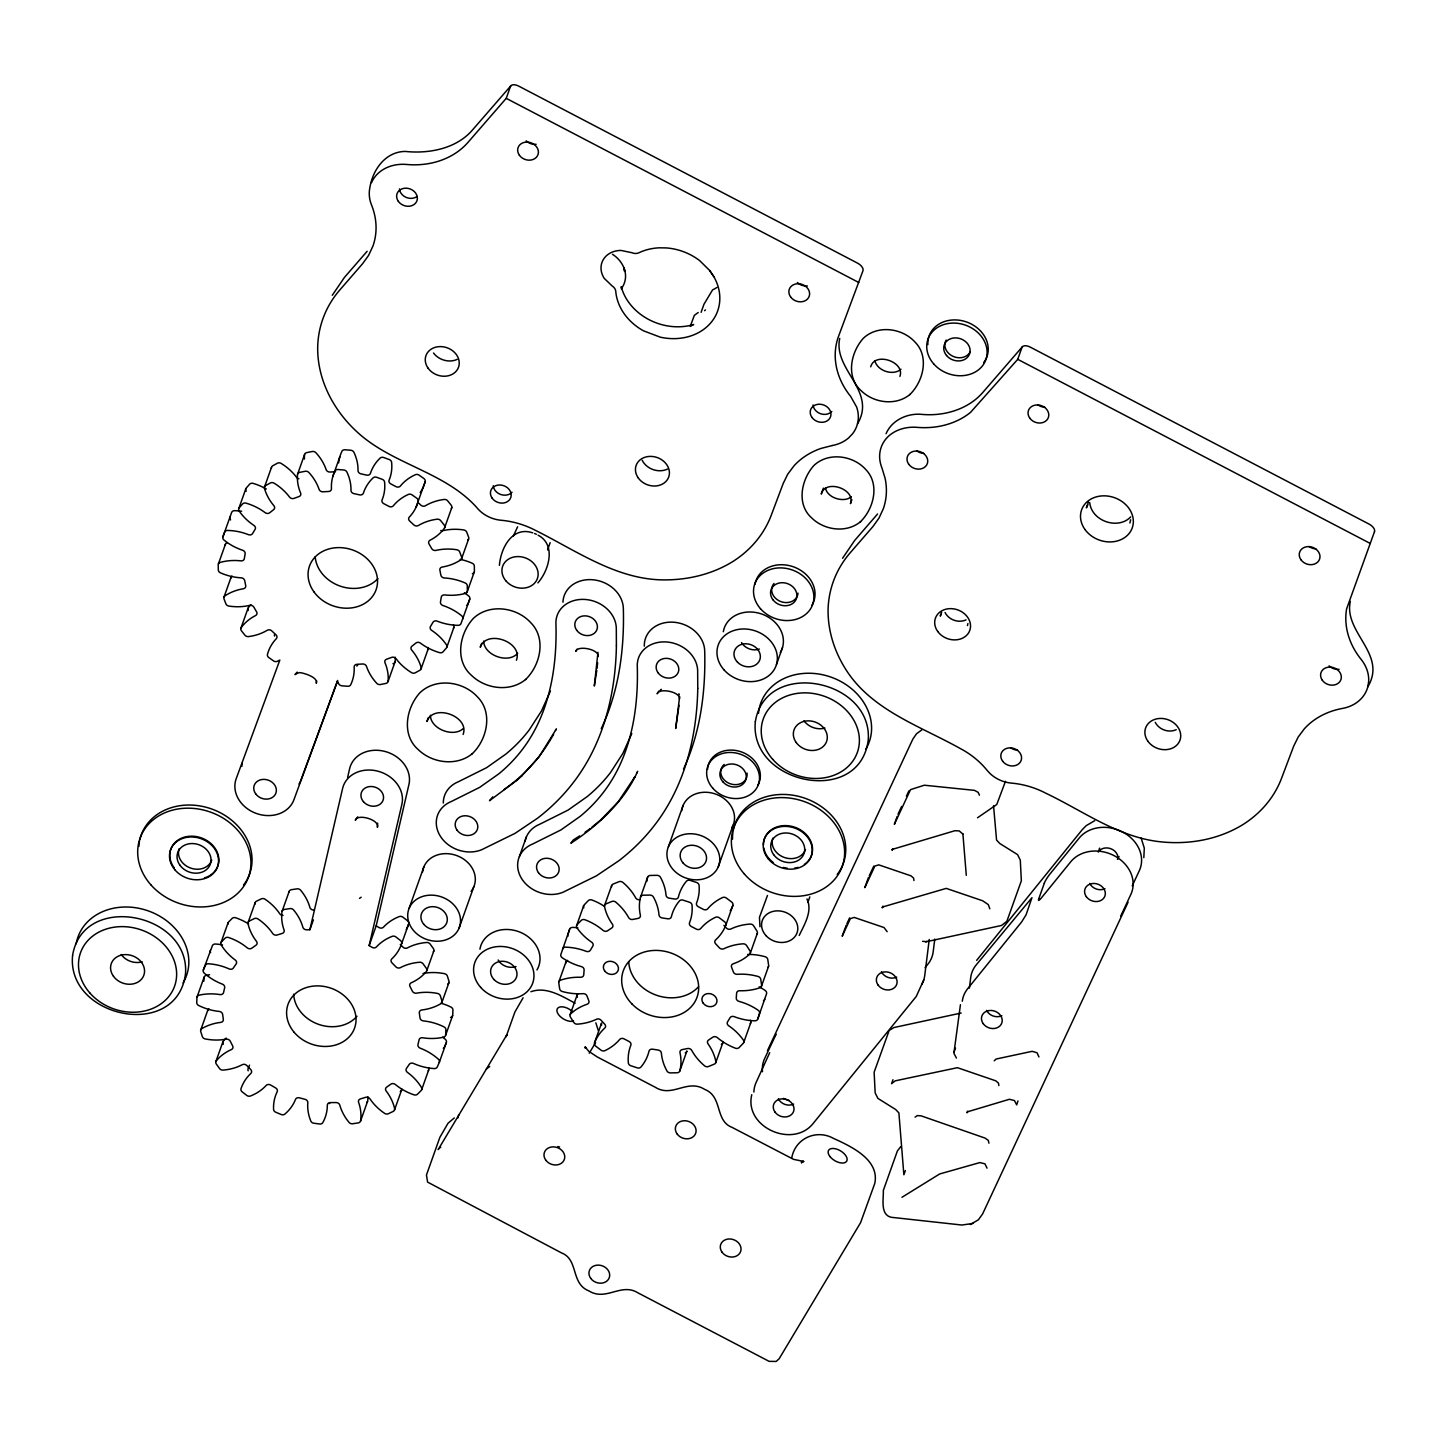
<?xml version="1.0" encoding="UTF-8"?>
<svg xmlns="http://www.w3.org/2000/svg" width="1447" height="1447" viewBox="0 0 1447 1447"><rect width="100%" height="100%" fill="white"/><g stroke="black" fill="none" stroke-linecap="round" stroke-linejoin="round"><path stroke-width="1.5" d="M839.73 338.399C832.839 369.727 877.171 390.979 857.456 423.935M1350.322 601.409C1343.413 632.665 1387.528 653.99 1367.813 686.837A38.4 32.178 19.6 0 1 1342.527 708.415A76.8 64.337 19.6 0 0 1304.38 728.763L1298.176 737.048L1293.672 746.218L1281.59 778.179A126.721 106.156 19.6 0 1 1242.231 825.007C1217.596 839.911 1188.023 844.903 1159.608 841.702C1117.645 836.945 1082.79 810.736 1045.62 793.119A76.8 64.337 19.6 0 0 1011.525 783.116A30.731 25.739 19.6 0 1 990.218 773.711L987.107 770.365A76.8 64.337 19.6 0 0 960.139 748.461C920.129 726.032 871.709 710.332 845.862 669.545C834.34 651.421 827.575 630.259 828.1 608.699A126.739 106.156 19.6 0 1 850.167 552.826L872.993 526.491L878.998 518.08L883.303 508.801A76.8 64.337 19.6 0 0 885.058 478.125L881.892 467.797A38.4 32.178 19.6 0 1 888.313 436.379C895.964 429.325 906.69 426.521 916.928 427.335A76.8 64.337 19.6 0 0 970.521 412.395L1017.729 359.326L1021.944 347.461A7.723 4.16 30.9 0 1 1030.21 347.099L1369.061 524.085A7.723 4.16 30.9 0 1 1374.541 531.628M966.289 875.308L962.888 833.834M203.846 981.156L203.991 977.756A3.455 2.894 19.6 0 1 206.198 975.387A50.518 42.325 19.6 0 1 209.562 974.753M316.64 680.795L316.314 683.237C318.033 677.938 306.981 673.976 301.157 672.801C297.196 671.517 291.932 678.028 297.178 672.095M988.934 1143.184L988.301 1140.381L984.991 1138.066L921.233 1115.89L917.38 1115.565L915.101 1117.138M998.882 1085.557L998.43 1083.098L995.807 1080.837L957.408 1067.687L895.241 1080.837L891.569 1083.694L892.98 1079.715M597.032 668.442L597.665 662.78M679.023 705.286L675.677 728.51L679.656 696.513M929.245 939.465L924.742 975.495A34.565 28.958 19.6 0 1 921.974 984.123M934.78 939.067L933.188 951.782A34.565 28.958 19.6 0 1 927.871 964.227L925.049 967.681M954.025 1052.276L960.446 1004.688M969.4 988.12L970.72 977.521A34.565 28.958 19.6 0 1 976.056 965.095L1031.964 897.665L1026.122 914.703L1021.691 921.884L967.609 988.789A34.565 28.958 19.6 0 0 962.291 1001.234M987.053 1168.163L984.937 1163.822L979.872 1162.574L939.664 1173.969L901.969 1197.284M596.815 670.341L594.319 686.023L597.955 652.308M1143.817 857.601L1144.306 848.141L1141.158 838.12M1367.813 686.837L1368.681 681.32A38.4 32.178 19.6 0 0 1361.084 659.326A76.8 64.337 19.6 0 1 1346.614 608.861L1374.505 531.628M887.156 931.687L884.027 927.545L854.218 917.416L850.348 918.628L842.208 936.263L845.265 927.672M499.414 565.343C500.752 548.178 512.202 525.786 532.731 532.876M979.438 795.217L978.154 792.359L974.536 790.369L924.307 785.215L910.507 789.646L894.355 824.374L897.158 816.47M751.771 1094.692C743.867 1127.177 792.829 1148.972 813.16 1123.451L916.258 996.458L923.765 979.945M989.838 908.825L988.283 904.592L982.622 900.758L946.229 888.386L882.616 906.98M203.34 969.96L205.384 965.348A3.455 2.894 19.6 0 1 208.404 963.774A50.518 42.325 19.6 0 1 229.114 968.911A3.455 2.894 19.6 0 0 233.401 967.953L236.132 963.973A3.455 2.894 19.6 0 0 235.21 959.994A50.518 42.325 19.6 0 1 221.264 945.018A3.455 2.894 19.6 0 1 221.5 941.834L225.135 938.144A3.455 2.894 19.6 0 1 228.68 937.529A50.518 42.325 19.6 0 1 247.274 947.857A3.455 2.894 19.6 0 0 251.85 948.147L255.956 945.235A3.455 2.894 19.6 0 0 256.463 941.346A50.518 42.325 19.6 0 1 248.052 923.819A3.455 2.894 19.6 0 1 249.427 920.979L254.328 918.592A3.455 2.894 19.6 0 1 258.036 918.99A50.518 42.325 19.6 0 1 272.687 933.478A3.455 2.894 19.6 0 0 277.082 934.997L282.165 933.442A3.455 2.894 19.6 0 0 284.064 930.023A50.518 42.325 19.6 0 1 282.002 911.682A3.455 2.894 19.6 0 1 284.372 909.44L290.051 908.589A3.455 2.894 19.6 0 1 293.578 909.946A50.518 42.325 19.6 0 1 302.857 927.22A3.455 2.894 19.6 0 0 306.655 929.788L309.875 929.734L342.613 788.434A30.731 25.739 19.6 0 1 378.065 771.233A30.731 25.739 19.6 0 1 401.886 804.297L369.148 945.596L371.951 947.279A3.455 2.894 19.6 0 0 376.437 946.917A50.518 42.325 19.6 0 1 392.173 936.354A3.455 2.894 19.6 0 1 395.863 936.914L400.512 940.532A3.455 2.894 19.6 0 1 401.633 943.697A50.518 42.325 19.6 0 1 391.811 958.873A3.455 2.894 19.6 0 0 391.992 962.852L395.809 966.777A3.455 2.894 19.6 0 0 400.349 967.663A50.518 42.325 19.6 0 1 419.612 962.255A3.455 2.894 19.6 0 1 423.067 963.774L426.359 968.35A3.455 2.894 19.6 0 1 426.322 971.552A50.518 42.325 19.6 0 1 411.237 982.784A3.455 2.894 19.6 0 0 410.007 986.474L412.359 991.123A3.455 2.894 19.6 0 0 416.519 993.167A50.518 42.325 19.6 0 1 437.446 993.42A3.455 2.894 19.6 0 1 440.304 995.753L441.914 1000.836A3.455 2.894 19.6 0 1 440.738 1003.766A50.518 42.325 19.6 0 1 421.873 1009.97A3.455 2.894 19.6 0 0 419.323 1013.027L420.01 1017.91A3.455 2.894 19.6 0 0 423.374 1020.913A50.518 42.325 19.6 0 1 443.903 1026.827A3.455 2.894 19.6 0 1 445.893 1029.739L445.676 1034.84A3.455 2.894 19.6 0 1 443.469 1037.21A50.518 42.325 19.6 0 1 422.651 1037.77A3.455 2.894 19.6 0 0 419.069 1039.868L417.984 1044.535A3.455 2.894 19.6 0 0 420.245 1048.189A50.518 42.325 19.6 0 1 438.369 1059.186A3.455 2.894 19.6 0 1 439.291 1062.387L437.265 1067A3.455 2.894 19.6 0 1 434.245 1068.573A50.518 42.325 19.6 0 1 413.516 1063.455A3.455 2.894 19.6 0 0 409.23 1064.395L406.498 1068.374A3.455 2.894 19.6 0 0 407.421 1072.354A50.518 42.325 19.6 0 1 421.384 1087.348A3.455 2.894 19.6 0 1 421.149 1090.532L417.496 1094.203A3.455 2.894 19.6 0 1 413.969 1094.818A50.518 42.325 19.6 0 1 395.357 1084.508A3.455 2.894 19.6 0 0 390.799 1084.201L386.693 1087.113A3.455 2.894 19.6 0 0 386.168 1091.002A50.518 42.325 19.6 0 1 394.597 1108.529A3.455 2.894 19.6 0 1 393.222 1111.386L388.321 1113.756A3.455 2.894 19.6 0 1 384.613 1113.358A50.518 42.325 19.6 0 1 369.962 1098.87A3.455 2.894 19.6 0 0 365.548 1097.351L360.466 1098.906A3.455 2.894 19.6 0 0 358.585 1102.325A50.518 42.325 19.6 0 1 360.629 1120.665A3.455 2.894 19.6 0 1 358.259 1122.908L352.58 1123.758A3.455 2.894 19.6 0 1 349.071 1122.402A50.518 42.325 19.6 0 1 339.792 1105.128A3.455 2.894 19.6 0 0 335.993 1102.56L330.422 1102.596A3.455 2.894 19.6 0 0 327.329 1105.219A50.518 42.325 19.6 0 1 322.826 1122.583A3.455 2.894 19.6 0 1 319.678 1123.993L313.782 1123.234A3.455 2.894 19.6 0 1 310.798 1121.027A50.518 42.325 19.6 0 1 307.813 1102.704A3.455 2.894 19.6 0 0 304.973 1099.304L299.475 1097.839A3.455 2.894 19.6 0 0 295.514 1099.394A50.518 42.325 19.6 0 1 284.86 1114.081A3.455 2.894 19.6 0 1 281.279 1114.534L275.726 1112.218A3.455 2.894 19.6 0 1 273.573 1109.397A50.518 42.325 19.6 0 1 277.155 1091.798A3.455 2.894 19.6 0 0 275.581 1087.909L270.679 1085.069A3.455 2.894 19.6 0 0 266.194 1085.431A50.518 42.325 19.6 0 1 250.476 1095.994A3.455 2.894 19.6 0 1 246.768 1095.433L242.119 1091.816A3.455 2.894 19.6 0 1 241.016 1088.65A50.518 42.325 19.6 0 1 250.819 1073.475A3.455 2.894 19.6 0 0 250.657 1069.496L246.84 1065.571A3.455 2.894 19.6 0 0 242.3 1064.685A50.518 42.325 19.6 0 1 223.019 1070.093A3.455 2.894 19.6 0 1 219.582 1068.573L216.29 1063.997A3.455 2.894 19.6 0 1 216.308 1060.796A50.518 42.325 19.6 0 1 231.393 1049.563A3.455 2.894 19.6 0 0 232.641 1045.874L230.272 1041.243A3.455 2.894 19.6 0 0 226.112 1039.181A50.518 42.325 19.6 0 1 205.185 1038.928A3.455 2.894 19.6 0 1 202.345 1036.595L200.717 1031.512A3.455 2.894 19.6 0 1 201.893 1028.582A50.518 42.325 19.6 0 1 220.776 1022.378A3.455 2.894 19.6 0 0 223.308 1019.321L222.639 1014.437A3.455 2.894 19.6 0 0 219.257 1011.435A50.518 42.325 19.6 0 1 198.727 1005.52A3.455 2.894 19.6 0 1 196.738 1002.608L196.955 997.508A3.455 2.894 19.6 0 1 199.161 995.156A50.518 42.325 19.6 0 1 219.98 994.577A3.455 2.894 19.6 0 0 223.58 992.479L224.647 987.813A3.455 2.894 19.6 0 0 222.404 984.159A50.518 42.325 19.6 0 1 204.262 973.162A3.455 2.894 19.6 0 1 203.34 969.96L212.42 945.596A3.455 2.894 19.6 0 1 215.44 944.023A50.518 42.325 19.6 0 1 222.494 944.891M347.624 777.365L349.631 768.664A30.731 25.739 19.6 0 1 385.101 751.481A30.731 25.739 19.6 0 1 408.922 784.545L376.184 925.845L369.148 945.596M791.708 1158.125C795.054 1138.264 816.524 1128.877 833.508 1138.409C850.782 1146.277 879.921 1159.59 874.748 1183.519L860.567 1222.697L779.155 1358.751L776.189 1361.428L769.135 1361.356L637.801 1292.768C621.089 1282.386 606.004 1301.685 588.839 1290.869C570.516 1283.652 578.836 1259.505 561.472 1252.885L427.589 1182.109L426.467 1174.982L439.87 1137.342L447.991 1123.288L454.286 1117.934M967.446 625.592L967.916 623.53M1129.89 523.018L1130.65 519.744M705.431 309.929L704.617 310.689M899.889 376.401C905.352 361.877 874.802 351.386 870.696 366.833M585.149 1048.116L585.402 1047.14L588.694 1051.264L597.249 1056.943L655.672 1087.475C672.403 1097.839 687.47 1078.54 704.635 1089.356C722.957 1096.573 714.637 1120.72 732.001 1127.34L793.571 1159.354L803.429 1161.362L801.457 1161.832L801.493 1163.026M463.112 734.443C469.931 716.229 433.25 703.115 426.955 721.51L428.366 717.549M516.416 660.23C523.235 642.034 486.554 628.92 480.259 647.297L481.67 643.354M913.961 880.554L913.618 878.112L910.995 875.851L878.727 864.854L874.856 866.084L864.818 887.644L868.453 877.497M510.755 85.916L472.59 129.85C457.107 148.028 430.428 154.051 405.25 151.429C385.372 151.646 372.603 169.878 369.817 187.983A38.4 32.178 19.6 0 0 371.517 204.949A76.8 64.337 19.6 0 1 372.946 246.044L368.623 255.341L362.582 263.734L339.9 289.87A126.721 106.156 19.6 0 0 317.725 345.743C316.712 379.114 333.552 410.821 357.988 432.762C393.023 464.577 444.934 471.921 476.732 507.499A30.731 25.739 19.6 0 0 501.168 520.269A76.8 64.337 19.6 0 1 535.245 530.271C577.027 550.963 618.285 581.043 667.121 579.867C689.803 579.524 712.449 573.862 731.947 562.087A126.721 106.156 19.6 0 0 771.269 515.186L783.207 483.461L787.711 474.236L793.915 465.934A76.8 64.337 19.6 0 1 821.028 448.425L832.134 445.549M577.841 927.78A53.467 44.803 19.6 0 0 572.614 927.4A3.455 2.894 19.6 0 0 569.63 929.191L560.839 954.532A3.455 2.894 19.6 0 0 562.232 957.751A53.467 44.803 19.6 0 0 581.405 966.614A3.455 2.894 19.6 0 1 584.1 970.051L583.756 974.717A3.455 2.894 19.6 0 1 580.609 977.268A53.467 44.803 19.6 0 0 560.604 980.162A3.455 2.894 19.6 0 0 558.759 982.893L559.663 988.88A3.455 2.894 19.6 0 0 562.322 991.521A53.467 44.803 19.6 0 0 583.123 993.655A3.455 2.894 19.6 0 1 587.012 996.079L588.784 1000.691A3.455 2.894 19.6 0 1 587.138 1004.218A53.467 44.803 19.6 0 0 570.769 1013.732A3.455 2.894 19.6 0 0 570.371 1017.006L573.808 1022.468A3.455 2.894 19.6 0 0 577.317 1024.15A53.467 44.803 19.6 0 0 596.562 1019.231A3.455 2.894 19.6 0 1 601.066 1020.244L604.665 1024.132A3.455 2.894 19.6 0 1 604.756 1028.075A53.467 44.803 19.6 0 0 594.554 1042.781A3.455 2.894 19.6 0 0 595.639 1046.091L601.084 1050.215A3.455 2.894 19.6 0 0 604.918 1050.649A53.467 44.803 19.6 0 0 619.696 1039.434A3.455 2.894 19.6 0 1 624.127 1038.91L628.993 1041.442A3.455 2.894 19.6 0 1 630.838 1045.24A53.467 44.803 19.6 0 0 628.342 1062.894A3.455 2.894 19.6 0 0 630.747 1065.716L637.367 1067.886A3.455 2.894 19.6 0 0 640.949 1067.018A53.467 44.803 19.6 0 0 648.998 1051.191A3.455 2.894 19.6 0 1 652.669 1049.202L658.078 1050.034A3.455 2.894 19.6 0 1 661.369 1053.072A53.467 44.803 19.6 0 0 666.958 1070.979A3.455 2.894 19.6 0 0 670.341 1072.896L677.124 1072.77A3.455 2.894 19.6 0 0 679.891 1070.726A53.467 44.803 19.6 0 0 680 1052.729A3.455 2.894 19.6 0 1 682.351 1049.563L687.488 1048.55A3.455 2.894 19.6 0 1 691.738 1050.395A53.467 44.803 19.6 0 0 704.562 1065.824A3.455 2.894 19.6 0 0 708.379 1066.548L714.293 1064.142A3.455 2.894 19.6 0 0 715.831 1061.248A53.467 44.803 19.6 0 0 707.999 1043.793A3.455 2.894 19.6 0 1 708.668 1039.959L712.738 1037.246A3.455 2.894 19.6 0 1 717.296 1037.589A53.467 44.803 19.6 0 0 735.402 1048.207A3.455 2.894 19.6 0 0 739.073 1047.628L743.233 1043.305A3.455 2.894 19.6 0 0 743.306 1039.995A53.467 44.803 19.6 0 0 728.691 1025.76A3.455 2.894 19.6 0 1 727.588 1021.817L729.975 1017.838A3.455 2.894 19.6 0 1 734.154 1016.644A53.467 44.803 19.6 0 0 754.791 1020.822A3.455 2.894 19.6 0 0 757.776 1019.032L766.566 993.691A3.455 2.894 19.6 0 0 765.174 990.472A53.467 44.803 19.6 0 0 759.15 986.818M569.63 929.191L567.875 934.762A3.455 2.894 19.6 0 0 567.929 936.263M757.776 1019.032L759.53 1013.461A3.455 2.894 19.6 0 0 758.138 1010.223A53.467 44.803 19.6 0 0 738.965 1001.36A3.455 2.894 19.6 0 1 736.27 997.924L736.613 993.257A3.455 2.894 19.6 0 1 739.761 990.725A53.467 44.803 19.6 0 0 759.765 987.813A3.455 2.894 19.6 0 0 761.61 985.081L760.706 979.113A3.455 2.894 19.6 0 0 758.047 976.454A53.467 44.803 19.6 0 0 737.247 974.319A3.455 2.894 19.6 0 1 733.358 971.914L731.585 967.283A3.455 2.894 19.6 0 1 733.249 963.774A53.467 44.803 19.6 0 0 749.6 954.242A3.455 2.894 19.6 0 0 750.016 950.968L746.562 945.506A3.455 2.894 19.6 0 0 743.053 943.824A53.467 44.803 19.6 0 0 723.807 948.762A3.455 2.894 19.6 0 1 719.304 947.731L715.704 943.86A3.455 2.894 19.6 0 1 715.614 939.899A53.467 44.803 19.6 0 0 725.815 925.194L732.851 905.442A3.455 2.894 19.6 0 0 731.766 902.132L726.322 898.008A3.455 2.894 19.6 0 0 722.487 897.574A53.467 44.803 19.6 0 0 707.71 908.788A3.455 2.894 19.6 0 1 703.278 909.313L698.413 906.781A3.455 2.894 19.6 0 1 696.568 902.982A53.467 44.803 19.6 0 0 699.064 885.329A3.455 2.894 19.6 0 0 696.658 882.507L690.038 880.337A3.455 2.894 19.6 0 0 686.457 881.205A53.467 44.803 19.6 0 0 678.408 897.031A3.455 2.894 19.6 0 1 674.736 899.021L669.328 898.189A3.455 2.894 19.6 0 1 666.036 895.15A53.467 44.803 19.6 0 0 660.429 877.244A3.455 2.894 19.6 0 0 657.065 875.326L650.282 875.453A3.455 2.894 19.6 0 0 647.514 877.497A53.467 44.803 19.6 0 0 646.773 881.404M845.735 926.387L846.097 925.411M1038.946 1056.961L1037.029 1052.765L1032.163 1051.318L996.097 1059.041L994.234 1060.814M547.563 549.95L550.167 542.625M807.878 902.403L809.814 896.905M464.378 592.818A50.518 42.325 19.6 0 1 468.647 595.965A3.455 2.894 19.6 0 1 469.75 599.148L460.978 623.621A3.455 2.894 19.6 0 1 458.066 625.339A50.518 42.325 19.6 0 1 437.193 621.143A3.455 2.894 19.6 0 0 432.979 622.3L430.519 626.424A3.455 2.894 19.6 0 0 431.676 630.367A50.518 42.325 19.6 0 1 446.436 644.783A3.455 2.894 19.6 0 1 446.381 648.003L442.999 651.855A3.455 2.894 19.6 0 1 439.526 652.633A50.518 42.325 19.6 0 1 420.426 643.119A3.455 2.894 19.6 0 0 415.886 643.047L411.979 646.158A3.455 2.894 19.6 0 0 411.708 650.083A50.518 42.325 19.6 0 1 421.113 667.302A3.455 2.894 19.6 0 1 419.937 670.232L415.199 672.837A3.455 2.894 19.6 0 1 411.509 672.62A50.518 42.325 19.6 0 1 396.08 658.729A3.455 2.894 19.6 0 0 391.612 657.408L386.656 659.199A3.455 2.894 19.6 0 0 384.992 662.726A50.518 42.325 19.6 0 1 388.14 681.049A3.455 2.894 19.6 0 1 385.915 683.418L380.326 684.54A3.455 2.894 19.6 0 1 376.763 683.328A50.518 42.325 19.6 0 1 366.507 666.416A3.455 2.894 19.6 0 0 362.582 663.992L357.065 664.3A3.455 2.894 19.6 0 0 354.153 667.067A50.518 42.325 19.6 0 1 350.717 684.72A3.455 2.894 19.6 0 1 347.696 686.276L341.781 685.788A3.455 2.894 19.6 0 1 338.688 683.707L337.567 681.121L293.922 799.757A30.731 25.739 19.6 0 1 256.173 813.395A30.731 25.739 19.6 0 1 236.187 778.739L279.832 660.085L277.299 661.333A3.455 2.894 19.6 0 1 273.592 660.935L268.744 657.517A3.455 2.894 19.6 0 1 267.46 654.388A50.518 42.325 19.6 0 1 276.287 638.706A3.455 2.894 19.6 0 0 275.871 634.708L271.837 630.946A3.455 2.894 19.6 0 0 267.279 630.259A50.518 42.325 19.6 0 1 248.468 636.59A3.455 2.894 19.6 0 1 244.959 635.215L241.414 630.765A3.455 2.894 19.6 0 1 241.251 627.546A50.518 42.325 19.6 0 1 255.54 615.572A3.455 2.894 19.6 0 0 256.553 611.792L253.93 607.252A3.455 2.894 19.6 0 0 249.68 605.389A50.518 42.325 19.6 0 1 228.897 606.076A3.455 2.894 19.6 0 1 225.913 603.869L223.996 598.841A3.455 2.894 19.6 0 1 224.99 595.838A50.518 42.325 19.6 0 1 243.349 588.748A3.455 2.894 19.6 0 0 245.701 585.565L244.724 580.681A3.455 2.894 19.6 0 0 241.197 577.823A50.518 42.325 19.6 0 1 220.45 572.831A3.455 2.894 19.6 0 1 218.316 569.991L218.226 564.873A3.455 2.894 19.6 0 1 220.27 562.395A50.518 42.325 19.6 0 1 240.889 560.857A3.455 2.894 19.6 0 0 244.344 558.578L245.122 553.857A3.455 2.894 19.6 0 0 242.662 550.276A50.518 42.325 19.6 0 1 223.996 540.057A3.455 2.894 19.6 0 1 222.892 536.891L231.665 512.401A3.455 2.894 19.6 0 1 234.577 510.682A50.518 42.325 19.6 0 1 241.631 511.243M218.407 563.932L225.443 544.181M238.755 508.639L245.791 488.869M224.05 596.942L231.086 577.19M264.475 487.06L271.511 467.291M240.853 628.414L248.052 608.192M297.557 474.272L304.575 454.503M332.756 476.696L339.792 456.945M371.499 182.666A38.4 32.178 19.6 0 1 406.661 164.47A76.8 64.337 19.6 0 0 468.032 142.331L506.233 98.342L510.447 86.494M197.045 997.037L204.081 977.286M220.993 942.63L228.029 922.879M200.717 1030.065L207.753 1010.313M248.124 922.39L255.16 902.639M215.856 1061.628L222.892 1041.876M416.121 507.065L425.183 481.652A3.455 2.894 19.6 0 0 423.881 478.523L419.051 475.104A3.455 2.894 19.6 0 0 415.343 474.706A50.518 42.325 19.6 0 0 400.367 486.029A3.455 2.894 19.6 0 1 395.953 486.608L390.925 483.967A3.455 2.894 19.6 0 1 389.116 480.151A50.518 42.325 19.6 0 0 391.612 462.298A3.455 2.894 19.6 0 0 389.297 459.567L383.654 457.505A3.455 2.894 19.6 0 0 380.109 458.12A50.518 42.325 19.6 0 0 370.432 473.35A3.455 2.894 19.6 0 1 366.579 475.104L361.045 473.874A3.455 2.894 19.6 0 1 358.024 470.601A50.518 42.325 19.6 0 0 353.936 452.332A3.455 2.894 19.6 0 0 350.861 450.252L344.947 449.764A3.455 2.894 19.6 0 0 341.926 451.319A50.518 42.325 19.6 0 0 338.634 462.859M282.129 911.212L289.147 891.461M388.049 681.537L395.085 661.767M444.591 527.829L451.79 507.626M309.875 929.734L313.384 919.858M421.131 668.749L428.149 648.98M461.539 558.849L468.575 539.098M446.852 647.153L453.888 627.401M467.182 591.859L474.218 572.108M513.378 536.077L517.592 526.798M621.776 288.116C630.205 275.726 623.422 261.184 612.479 254.292M409.157 908.228L423.935 866.735M401.633 943.697L408.669 923.946A3.455 2.894 19.6 0 0 407.548 920.78L402.899 917.163A3.455 2.894 19.6 0 0 399.191 916.602A50.518 42.325 19.6 0 0 383.473 927.165A3.455 2.894 19.6 0 1 378.987 927.509L376.184 925.845M360.52 1121.136L367.556 1101.384M426.775 970.72L433.811 950.968M394.506 1109.958L401.543 1090.206M459.079 928.142A26.878 22.519 19.6 0 0 429.162 895.205A26.878 22.519 19.6 0 0 414.113 931.199A26.878 22.519 19.6 0 0 459.079 928.142L473.856 886.649M441.932 1002.283L448.968 982.531M690.219 326.353L694.361 315.337L698.232 312.516M421.656 1089.718L428.692 1069.966M701.108 312.317L703.966 304.268L712.557 289.906A52.996 44.387 19.6 0 0 716.88 287.483M445.604 1035.31L452.64 1015.559M439.291 1062.387L446.327 1042.636A3.455 2.894 19.6 0 0 445.405 1039.434A50.518 42.325 19.6 0 0 442.728 1037.173M519.419 856.497L526.455 836.746M506.486 1035.654L514.933 1011.941L523.091 997.797M576.63 925.519L583.666 905.768M558.849 981.898L565.867 962.146M604.647 905.243L611.683 885.492M570.19 1014.546L577.208 994.794M832.134 445.549A38.4 32.178 19.6 0 0 848.503 438.025L852.464 433.901A38.4 32.178 19.6 0 0 856.624 407.005L850.637 396.388A76.8 64.337 19.6 0 1 838.681 335.939L863.009 270.643A7.723 4.16 30.9 0 0 857.546 263.137L518.713 86.115A7.723 4.16 30.9 0 0 510.429 86.476M562.594 948.961A3.455 2.894 19.6 0 1 565.578 947.152A53.467 44.803 19.6 0 1 586.216 951.33A3.455 2.894 19.6 0 0 590.394 950.154L592.782 946.157A3.455 2.894 19.6 0 0 591.678 942.214A53.467 44.803 19.6 0 1 577.064 927.979A3.455 2.894 19.6 0 1 577.136 924.669L581.296 920.346A3.455 2.894 19.6 0 1 584.968 919.767A53.467 44.803 19.6 0 1 603.073 930.385A3.455 2.894 19.6 0 0 607.631 930.728L611.701 928.015A3.455 2.894 19.6 0 0 612.388 924.181A53.467 44.803 19.6 0 1 604.539 906.726A3.455 2.894 19.6 0 1 606.076 903.832L611.991 901.427A3.455 2.894 19.6 0 1 615.807 902.15A53.467 44.803 19.6 0 1 628.631 917.579A3.455 2.894 19.6 0 0 632.882 919.424L638.018 918.411A3.455 2.894 19.6 0 0 640.37 915.246A53.467 44.803 19.6 0 1 640.478 897.249L647.677 877.027M594.554 1042.781L601.59 1023.029A3.455 2.894 19.6 0 0 601.663 1025.019M668.387 846.821L683.147 805.346M823.379 488.145L821.263 494.078C825.351 478.613 855.9 489.122 850.456 503.628L851.867 499.685M776.46 664.553L782.501 647.551M718.291 866.753A26.878 22.519 19.6 0 0 688.374 833.798A26.878 22.519 19.6 0 0 673.343 869.81A26.878 22.519 19.6 0 0 718.291 866.753L733.068 825.26M679.728 1071.196L686.927 1050.974A3.455 2.894 19.6 0 1 685.263 1052.783M750.197 953.428L757.215 933.677M715.722 1062.731L722.758 1042.961M761.52 986.076L768.556 966.325M743.74 1042.455L750.776 1022.703M941.635 612.19L940.243 616.133L941.129 614.215M1088.47 501.982L1086.371 507.879L1087.782 504.822M1005.484 781.29L996.766 804.514L977.521 817.772M905.352 1170.605L903.869 1174.765L898.894 1112.924L895.693 1109.523L877.895 1098.4L875.164 1092.901L874.133 1072.209L888.946 1031.096M955.472 1048.116L954.116 1051.897A6.656 3.382 44.8 0 0 954.061 1053.579L956.413 1058.046M1038.675 899.039L1044.318 883.231M1017.983 1100.932L1016.698 1104.893L1014.456 1100.552L1009.391 1099.286L967.41 1111.839M222.892 536.891L224.629 532.17A3.455 2.894 19.6 0 1 227.541 530.452A50.518 42.325 19.6 0 1 248.414 534.648A3.455 2.894 19.6 0 0 252.61 533.491L255.088 529.367A3.455 2.894 19.6 0 0 253.93 525.424A50.518 42.325 19.6 0 1 239.171 511.008A3.455 2.894 19.6 0 1 239.207 507.788L242.608 503.936A3.455 2.894 19.6 0 1 246.08 503.158A50.518 42.325 19.6 0 1 265.181 512.672A3.455 2.894 19.6 0 0 269.721 512.744L273.628 509.633A3.455 2.894 19.6 0 0 273.899 505.708A50.518 42.325 19.6 0 1 264.494 488.489A3.455 2.894 19.6 0 1 265.669 485.559L270.39 482.954A3.455 2.894 19.6 0 1 274.098 483.171A50.518 42.325 19.6 0 1 289.527 497.063A3.455 2.894 19.6 0 0 293.994 498.383L298.932 496.592A3.455 2.894 19.6 0 0 300.614 493.065A50.518 42.325 19.6 0 1 297.467 474.743A3.455 2.894 19.6 0 1 299.692 472.373L305.281 471.27A3.455 2.894 19.6 0 1 308.844 472.464A50.518 42.325 19.6 0 1 319.1 489.375A3.455 2.894 19.6 0 0 323.025 491.799L328.541 491.492A3.455 2.894 19.6 0 0 331.453 488.724A50.518 42.325 19.6 0 1 334.89 471.071A3.455 2.894 19.6 0 1 337.911 469.515L343.825 470.004A3.455 2.894 19.6 0 1 346.918 472.084A50.518 42.325 19.6 0 1 350.988 490.37A3.455 2.894 19.6 0 0 354.009 493.644L359.543 494.856A3.455 2.894 19.6 0 0 363.396 493.101A50.518 42.325 19.6 0 1 373.091 477.872A3.455 2.894 19.6 0 1 376.618 477.257L382.261 479.319A3.455 2.894 19.6 0 1 384.576 482.05A50.518 42.325 19.6 0 1 382.08 499.92A3.455 2.894 19.6 0 0 383.889 503.737L388.917 506.36A3.455 2.894 19.6 0 0 393.331 505.799A50.518 42.325 19.6 0 1 408.307 494.458A3.455 2.894 19.6 0 1 412.015 494.856L416.845 498.274A3.455 2.894 19.6 0 1 418.147 501.404A50.518 42.325 19.6 0 1 409.32 517.085A3.455 2.894 19.6 0 0 409.736 521.083L413.77 524.845A3.455 2.894 19.6 0 0 418.328 525.532A50.518 42.325 19.6 0 1 437.139 519.202A3.455 2.894 19.6 0 1 440.648 520.576L444.193 525.026A3.455 2.894 19.6 0 1 444.356 528.245A50.518 42.325 19.6 0 1 430.048 540.219A3.455 2.894 19.6 0 0 429.054 544L431.658 548.54A3.455 2.894 19.6 0 0 435.927 550.403A50.518 42.325 19.6 0 1 456.709 549.715A3.455 2.894 19.6 0 1 459.694 551.922L461.593 556.95A3.455 2.894 19.6 0 1 460.598 559.953A50.518 42.325 19.6 0 1 442.239 567.043A3.455 2.894 19.6 0 0 439.906 570.227L440.865 575.11A3.455 2.894 19.6 0 0 444.41 577.968A50.518 42.325 19.6 0 1 465.156 582.96A3.455 2.894 19.6 0 1 467.291 585.8L467.381 590.919A3.455 2.894 19.6 0 1 465.337 593.415A50.518 42.325 19.6 0 1 444.699 594.934A3.455 2.894 19.6 0 0 441.263 597.213L440.485 601.934A3.455 2.894 19.6 0 0 442.945 605.515A50.518 42.325 19.6 0 1 461.611 615.735A3.455 2.894 19.6 0 1 462.714 618.9M337.585 680.434L300.958 780.005A30.731 25.739 19.6 0 1 298.968 784.039M469.75 599.148L467.996 603.869A3.455 2.894 19.6 0 1 466.676 605.262M550.421 691.105L541.485 710.965L529.222 729.939A191.456 160.382 19.6 0 1 505.835 754.104L486.68 767.634L458.319 781.778A30.731 25.739 19.6 0 0 443.307 803.031M631.796 733.593L622.843 753.453L610.58 772.445A191.456 160.382 19.6 0 1 587.193 796.61L568.038 810.121L539.677 824.265A30.731 25.739 19.6 0 0 525.116 841.014M769.695 1052.711L756.166 1082.356A34.565 28.958 19.6 0 0 753.887 1092.051M897.99 814.227L901.626 806.449M601.247 728.655C618.972 691.268 624.507 649.269 623.331 608.228A30.731 25.739 19.6 0 0 593.234 579.795A30.731 25.739 19.6 0 0 562.955 602.187M683.509 769.081C700.619 732.254 705.792 691.015 704.689 650.734A30.731 25.739 19.6 0 0 673.723 622.228A30.731 25.739 19.6 0 0 644.313 646.194M446.327 1042.636L444.301 1047.248A3.455 2.894 19.6 0 1 443.325 1048.333M767.416 1050.739L912.84 739.11L916.548 733.738L921.92 729.813M846.839 923.837L849.624 917.868M869.249 875.815L873.789 866.084M906.419 796.157L908.879 790.93M1132.223 885.871L1139.314 870.678A34.565 28.958 19.6 0 0 1123.107 832.26A34.565 28.958 19.6 0 0 1079.155 838.084L1049.925 874.078A7.959 1.23 -56.5 0 0 1046.886 878.347A7.597 1.176 -56.5 0 0 1044.3 883.231M1122.004 913.383L1130.867 894.373A34.565 28.958 19.6 0 0 1114.678 855.955A34.565 28.958 19.6 0 0 1070.726 861.797L1041.496 897.791A7.778 1.212 -56.5 0 1 1038.657 899.075M1128.045 902.277L982.622 1213.906L978.389 1219.803L970.322 1224.524M1121.877 913.654L1120.647 916.168M555.485 730.482L556.353 728.782M636.843 772.987L637.711 771.287M775.321 1035.889L764.595 1058.643A34.565 28.958 19.6 0 0 762.46 1071.739M521.408 776.243L539.026 756.89L555.811 729.831M579.686 835.896L573.338 839.929L570.86 843.239C595.838 827.087 623.802 802.325 637.168 772.336M767.471 895.458L759.458 917.308L759.964 926.785M552.844 735.564L553.55 734.298C540.943 757.306 524.23 775.61 503.701 789.791M634.202 778.07L634.907 776.786L618.285 801.674L600.957 819.78M886.07 433.702C891.913 420.028 907.54 412.956 921.848 414.385C945.018 416.483 968.549 408.814 982.658 392.625L1022.251 346.882M775.357 1035.817L776.297 1034.207M842.588 558.253L854.743 540.364L877.551 514.011M332.267 295.297L344.458 277.39L367.14 251.272M589.236 1053.217L595.549 1042.672M577.009 649.178L575.761 651.331C577.896 644.892 599.709 649.54 598.063 656.54M976.653 960.356L1082.32 829.565L1086.172 825.676L1094.728 820.684M799.196 935.449C804.297 924.705 812.87 911.085 806.956 898.931M486.355 1069.062L489.701 1066.529M892.473 849.335L954.875 830.723L959.162 830.885L963.177 834.304M659.09 690.888L657.137 693.818C659.253 687.397 681.067 692.046 679.421 699.028M525.478 679.602C540.237 665.584 546.55 638.688 530.959 622.897C516.76 606.998 488.996 603.2 473.115 618.647C459.386 633.84 454.521 660.646 471.541 675.405C485.577 689.098 510.194 692.371 525.731 679.385M472.174 753.815C486.952 739.797 493.246 712.883 477.655 697.11C463.474 681.193 435.71 677.395 419.829 692.842C406.101 708.035 401.235 734.859 418.237 749.6C432.273 763.293 456.89 766.566 472.427 753.58M909.801 394.597C923.222 381.646 929.535 356.903 915.191 342.27C902.422 327.944 877.425 324.562 863.154 338.471C850.709 352.489 845.609 377.161 861.309 390.835C873.916 403.17 896.091 406.082 910.036 394.38M860.35 521.842C873.789 508.874 880.083 484.13 865.74 469.497C852.988 455.19 827.991 451.79 813.72 465.699C801.276 479.717 796.157 504.406 811.857 518.08C824.483 530.398 846.64 533.328 860.603 521.625M537.886 582.906C548.775 570.552 556.552 544.832 538.103 535.191M889.525 1030.246L893.975 1027.533L961.17 1013.027M517.7 653.248C508.403 664.155 483.931 655.401 483.66 641.075M357.735 816.85L355.293 820.304C357.463 813.232 380.073 819.87 377.396 827.34L377.631 823.126M463.275 728.528C453.616 737.789 430.555 729.071 430.356 715.27M492.794 796.827L489.502 800.734L517.104 780.132M516.615 780.584L521.915 775.791M851.288 496.701C844.65 502.905 827.467 498.51 825.405 487.928M1130.74 516.868C1118.169 530.199 1091.49 521.119 1089.736 502.597M601.464 819.346L591.913 827.232M361.171 897.23L359.489 898.388M900.975 369.238C893.106 376.166 877.226 370.866 874.838 360.683M585.058 832.296L590.249 828.534M900.739 1146.711L897.393 1150.944L883.321 1190.447C883.737 1198.641 879.957 1214.666 891.153 1217.271L961.857 1225.03L972.927 1223.457M660.411 689.821L661.351 689.351M457.216 359.344C449.113 363.233 438.495 359.851 433.503 352.996M667.465 469.099C658.494 473.314 646.664 469.172 642.215 460.327M966.035 619.877C958.565 623.35 948.744 619.877 945.054 612.515M1176.23 729.668C1168.742 733.141 1158.938 729.668 1155.249 722.306M530.904 991.72C546.423 986.112 561.997 996.296 575.146 1003.223M922.553 941.328L926.369 941.653A6.656 3.382 44.8 0 0 926.93 941.237M925.628 941.87L1001.487 925.483L1006.877 921.287L1021.347 880.807L1020.298 860.115L1017.567 854.616L999.768 843.492L996.567 840.092L993.546 805.816M335.577 471.74L330.061 472.029A3.455 2.894 19.6 0 1 326.136 469.624A50.518 42.325 19.6 0 0 315.88 452.712A3.455 2.894 19.6 0 0 312.299 451.5L306.71 452.622A3.455 2.894 19.6 0 0 304.503 454.973A50.518 42.325 19.6 0 0 304.431 459.061M534.576 533.509L536.367 534.287M1017.729 359.326L1370.291 543.475M506.233 98.342L858.795 282.509M916.892 450.958L918.429 451.916A10.563 8.845 19.6 0 0 923.711 453.345M418.111 502.579L420.806 505.093A3.455 2.894 19.6 0 0 425.364 505.781A50.518 42.325 19.6 0 1 444.157 499.45A3.455 2.894 19.6 0 1 447.684 500.825L451.229 505.274A3.455 2.894 19.6 0 1 451.374 508.494M400.294 944.403L402.845 947.025A3.455 2.894 19.6 0 0 407.385 947.912A50.518 42.325 19.6 0 1 426.648 942.485A3.455 2.894 19.6 0 1 430.103 944.023L433.395 948.581A3.455 2.894 19.6 0 1 433.358 951.8M723.934 925.393L726.34 927.979A3.455 2.894 19.6 0 0 730.844 928.992A53.467 44.803 19.6 0 1 750.089 924.072A3.455 2.894 19.6 0 1 753.598 925.754L757.034 931.217A3.455 2.894 19.6 0 1 756.636 934.491M709.735 270.571L699.769 260.713A52.996 44.387 19.6 0 0 666.362 247.925L659.235 247.817A52.996 44.387 19.6 0 0 638.905 252.773A7.687 6.439 19.6 0 1 631.959 252.719L620.926 250.421A23.043 19.299 19.6 0 0 604.213 278.349L612.099 285.927A7.687 6.439 19.6 0 1 615.771 291.444A52.996 44.387 19.6 0 0 643.535 330.838L660.284 337.169A52.996 44.387 19.6 0 0 710.314 323.368A52.996 44.387 19.6 0 0 713.787 276.594L709.735 270.571L713.787 276.594M595.838 1022.83L598.389 1030.752M678.878 693.764L679.312 694.795M142.186 961.839A17.274 14.47 19.6 0 1 121.204 954.532M76.185 943.751A57.609 48.257 19.6 0 1 149.005 911.158A57.609 48.257 19.6 0 1 183.064 982.947M174.291 867.929A24.961 20.909 19.6 0 1 181.418 838.229A24.961 20.909 19.6 0 1 215.965 849.696A24.961 20.909 19.6 0 1 204.443 877.949M211.75 860.097A17.274 14.47 19.6 0 1 190.715 868.11A17.274 14.47 19.6 0 1 179.121 848.738M139.78 839.947A57.609 48.257 19.6 0 1 212.365 809.235A57.609 48.257 19.6 0 1 247.093 879.559M246.279 880.988A57.609 48.257 19.6 0 1 243.512 885.058M138.876 846.441A57.609 48.257 19.6 0 1 139.455 841.539M970.304 351.693A13.439 11.269 19.6 0 1 952.687 356.197A13.439 11.269 19.6 0 1 946.175 340.063M927.871 344.639A30.731 25.739 19.6 0 1 965.601 321.65A30.731 25.739 19.6 0 1 983.671 362.6M479.934 949.196A30.731 25.739 19.6 0 1 518.713 931.651A30.731 25.739 19.6 0 1 536.946 969.96M516.018 966.524A13.439 11.269 19.6 0 1 498.148 960.012M422.578 871.998A26.878 22.519 19.6 0 1 457.578 855.9A26.878 22.519 19.6 0 1 471.053 891.334M356.993 1016.246A35.325 29.591 19.6 0 1 318.72 1024.404A35.325 29.591 19.6 0 1 293.651 994.198M226.148 1038.024A50.518 42.325 19.6 0 0 223.344 1041.044A3.455 2.894 19.6 0 0 223.326 1044.246M313.692 910.036A3.455 2.894 19.6 0 1 309.893 907.468A50.518 42.325 19.6 0 0 300.614 890.194A3.455 2.894 19.6 0 0 297.087 888.838L291.408 889.688A3.455 2.894 19.6 0 0 289.038 891.931M255.088 904.068A3.455 2.894 19.6 0 1 256.445 901.21L261.364 898.84A3.455 2.894 19.6 0 1 265.072 899.238A50.518 42.325 19.6 0 1 279.723 913.726A3.455 2.894 19.6 0 0 283.069 915.408M367.99 1096.88A50.518 42.325 19.6 0 1 367.665 1100.914A3.455 2.894 19.6 0 1 366.724 1102.542M401.633 1088.777A3.455 2.894 19.6 0 1 400.258 1091.617M249.535 1065.155A50.518 42.325 19.6 0 0 248.052 1068.881A3.455 2.894 19.6 0 0 248.179 1070.798M210.611 952.578A3.455 2.894 19.6 0 1 210.376 950.191M423.012 973.469A3.455 2.894 19.6 0 0 423.555 973.397A50.518 42.325 19.6 0 1 444.482 973.668A3.455 2.894 19.6 0 1 447.34 976.002L448.95 981.084A3.455 2.894 19.6 0 1 447.774 984.014M428.421 1067.579A3.455 2.894 19.6 0 1 428.185 1070.762M248.595 923.946A50.518 42.325 19.6 0 0 235.716 917.778A3.455 2.894 19.6 0 0 232.171 918.393L228.536 922.065A3.455 2.894 19.6 0 0 227.921 924.307M207.663 1010.784A3.455 2.894 19.6 0 1 208.929 1008.83M408.669 923.946A50.518 42.325 19.6 0 1 406.281 929.48M329.862 1102.831A3.455 2.894 19.6 0 1 329.229 1103.573M440.919 1003.187A50.518 42.325 19.6 0 1 450.939 1007.076A3.455 2.894 19.6 0 1 452.929 1009.988L452.712 1015.071A3.455 2.894 19.6 0 1 450.505 1017.44M1098.291 852.084A10.563 8.845 19.6 0 1 1110.5 848.593A10.563 8.845 19.6 0 1 1117.952 858.921M1119.001 856.479A10.563 8.845 19.6 0 1 1117.41 859.12M1099.051 849.534A10.563 8.845 19.6 0 1 1099.702 848.123M1104.965 888.693A10.563 8.845 19.6 0 1 1089.681 883.375M1001.849 1015.704A10.563 8.845 19.6 0 1 986.583 1010.386M824.935 728.076A17.274 14.47 19.6 0 1 803.953 720.769M758.499 713.299A57.609 48.257 19.6 0 1 829.891 676.744A57.609 48.257 19.6 0 1 865.812 749.202M1017.512 750.161A10.563 8.845 19.6 0 1 1010.693 747.773M1339.09 669.31A10.563 8.845 19.6 0 1 1329.106 665.837M1044.752 407.222A10.563 8.845 19.6 0 1 1037.915 404.853M1315.938 548.883A10.563 8.845 19.6 0 1 1309.119 546.514M241.884 766.349A30.731 25.739 19.6 0 1 242.119 763.329M377.902 578.619A35.325 29.591 19.6 0 1 340.208 586.125A35.325 29.591 19.6 0 1 315.193 556.806M467.634 540.201A3.455 2.894 19.6 0 0 468.629 537.199L466.73 532.17A3.455 2.894 19.6 0 0 463.745 529.946A50.518 42.325 19.6 0 0 442.963 530.651A3.455 2.894 19.6 0 1 440.774 530.506M357.753 664.969A3.455 2.894 19.6 0 1 356.776 666.036M394.326 662.979A3.455 2.894 19.6 0 0 395.176 661.297A50.518 42.325 19.6 0 0 395.248 657.227M393.457 663.504A3.455 2.894 19.6 0 1 392.951 663.667M460.236 559.374A50.518 42.325 19.6 0 1 472.174 563.209A3.455 2.894 19.6 0 1 474.327 566.048L474.417 571.167A3.455 2.894 19.6 0 1 472.373 573.645M298.878 478.758A3.455 2.894 19.6 0 1 296.563 477.311A50.518 42.325 19.6 0 0 281.134 463.42A3.455 2.894 19.6 0 0 277.426 463.203L272.705 465.807A3.455 2.894 19.6 0 0 271.421 468.249M453.472 625.032A3.455 2.894 19.6 0 1 453.417 628.233M425.183 481.652A50.518 42.325 19.6 0 1 420.191 492.577M246.207 491.257A3.455 2.894 19.6 0 1 246.243 488.037L249.644 484.184A3.455 2.894 19.6 0 1 253.116 483.388A50.518 42.325 19.6 0 1 266.284 488.996M428.149 647.533A3.455 2.894 19.6 0 1 427.715 649.83M225.262 545.103A3.455 2.894 19.6 0 1 227.306 542.625M250.874 604.629A50.518 42.325 19.6 0 0 248.287 607.794A3.455 2.894 19.6 0 0 248.16 610.562M274.532 636.065A3.455 2.894 19.6 0 1 274.496 634.618M230.634 519.925A3.455 2.894 19.6 0 1 229.928 517.14M230.887 578.113A3.455 2.894 19.6 0 1 232.026 576.087M798.02 593.18A13.439 11.269 19.6 0 1 780.421 601.427A13.439 11.269 19.6 0 1 774 583.467M754.99 584.19A30.731 25.739 19.6 0 1 793.878 566.971A30.731 25.739 19.6 0 1 811.966 605.226M723.319 631.706A30.731 25.739 19.6 0 1 762.099 614.161A30.731 25.739 19.6 0 1 780.331 652.488M759.386 649.052A13.439 11.269 19.6 0 1 741.533 642.54M707.529 769.406A26.878 22.519 19.6 0 1 740.538 751.608A26.878 22.519 19.6 0 1 757.649 785.54M747.05 773.096A13.439 11.269 19.6 0 1 729.849 783.641A13.439 11.269 19.6 0 1 724.187 764.45M763.473 844.686A24.961 20.909 19.6 0 1 797.948 828.516A24.961 20.909 19.6 0 1 804.405 864.42M798.129 867.35A24.961 20.909 19.6 0 1 794.602 868.128M787.168 868.164A24.961 20.909 19.6 0 1 783.424 867.44M773.204 862.521A24.961 20.909 19.6 0 1 763.763 847.96M805.454 849.516A17.274 14.47 19.6 0 1 784.419 857.51A17.274 14.47 19.6 0 1 772.807 838.157M733.159 830.958A57.609 48.257 19.6 0 1 808.783 799.703A57.609 48.257 19.6 0 1 837.198 874.476M732.508 839.151A57.609 48.257 19.6 0 1 732.887 832.568M681.808 810.609A26.878 22.519 19.6 0 1 715.27 793.951A26.878 22.519 19.6 0 1 731.838 827.702M438.857 1148.665A7.687 6.439 19.6 0 0 438.17 1149.587L506.956 1034.641A7.687 6.439 19.6 0 0 506.233 1036.739M439.725 1147.887A7.687 6.439 19.6 0 1 440.756 1147.272M458.048 1117.862A7.452 6.24 19.6 0 1 458.753 1115.149M559.609 1146.983A10.563 8.845 19.6 0 1 557.837 1146.512M573.537 1021.021A10.563 5.679 30.9 0 1 560.079 1016.373A10.563 5.679 30.9 0 1 559.32 1007.166A10.563 5.679 30.9 0 1 572.759 1011.833M565.795 963.141A3.455 2.894 19.6 0 1 567.64 960.392M764.812 999.262A3.455 2.894 19.6 0 1 763.455 1000.727M577.389 997.236A3.455 2.894 19.6 0 1 577.805 993.98M698.539 986.709A39.178 32.811 19.6 0 1 656.196 995.138A39.178 32.811 19.6 0 1 628.74 961.821M747.737 954.423A53.467 44.803 19.6 0 1 765.083 956.702A3.455 2.894 19.6 0 1 767.742 959.343L768.646 965.33A3.455 2.894 19.6 0 1 767.742 967.555M604.557 906.437A53.467 44.803 19.6 0 0 592.004 900.016A3.455 2.894 19.6 0 0 588.332 900.595L584.172 904.918A3.455 2.894 19.6 0 0 583.81 907.757M722.867 1041.496A3.455 2.894 19.6 0 1 721.33 1044.39M750.342 1020.244A3.455 2.894 19.6 0 1 750.27 1023.554M732.851 905.442A53.467 44.803 19.6 0 1 730.265 910.796M639.918 899.672A3.455 2.894 19.6 0 1 635.667 897.827A53.467 44.803 19.6 0 0 622.843 882.399A3.455 2.894 19.6 0 0 619.027 881.675L613.094 884.081A3.455 2.894 19.6 0 0 611.575 886.975M725.815 925.194A3.455 2.894 19.6 0 0 724.73 921.902L719.286 917.76A3.455 2.894 19.6 0 0 715.451 917.326A53.467 44.803 19.6 0 0 700.674 928.558A3.455 2.894 19.6 0 1 696.242 929.064L691.377 926.532A3.455 2.894 19.6 0 1 689.532 922.734A53.467 44.803 19.6 0 0 692.028 905.098A3.455 2.894 19.6 0 0 689.622 902.277L683.002 900.106A3.455 2.894 19.6 0 0 679.421 900.956A53.467 44.803 19.6 0 0 671.372 916.783A3.455 2.894 19.6 0 1 667.7 918.773L662.292 917.959A3.455 2.894 19.6 0 1 659 914.902A53.467 44.803 19.6 0 0 653.411 896.995A3.455 2.894 19.6 0 0 650.029 895.078L643.246 895.205A3.455 2.894 19.6 0 0 640.478 897.249M789.049 1100.425A34.565 28.958 19.6 0 1 783.46 1098.382M793.643 1104.097A10.563 8.845 19.6 0 1 778.359 1098.779M896.742 977.105A10.563 8.845 19.6 0 1 881.458 971.787M621.36 288.948A7.687 6.439 19.6 0 0 621.215 286.669L621.378 287.266A52.996 44.387 19.6 0 0 690.508 325.358L693.656 324.508A7.687 6.439 19.6 0 0 690.653 326.371M831.79 411.491A10.563 8.845 19.6 0 1 820.521 413.733A10.563 8.845 19.6 0 1 813.051 404.961M417.007 196.521A10.563 8.845 19.6 0 1 406.082 197.371A10.563 8.845 19.6 0 1 399.462 188.924M512.021 492.269A10.563 8.845 19.6 0 1 500.752 494.512A10.563 8.845 19.6 0 1 493.264 485.758M807.354 285.963A10.563 8.845 19.6 0 1 797.387 282.491M536.15 144.302A10.563 8.845 19.6 0 1 526.183 140.829M616.404 645.778C615.59 693.818 603.471 743.089 573.916 781.778A253.261 212.166 19.6 0 1 537.398 818.315L515.06 833.345L481.67 849.733A30.731 25.739 19.6 0 1 440.376 836.257A30.731 25.739 19.6 0 1 451.283 801.529L479.644 787.385L498.799 773.856A191.456 160.382 19.6 0 0 522.186 749.709C549.498 713.968 557.276 667.429 555.919 623.458A30.731 25.739 19.6 0 1 585.33 599.474A30.731 25.739 19.6 0 1 616.295 627.998L616.404 645.778M697.761 688.284C696.966 736.324 684.829 785.594 655.274 824.284A253.261 212.166 19.6 0 1 618.773 860.802L596.417 875.833L563.046 892.238A30.731 25.739 19.6 0 1 521.734 878.763A30.731 25.739 19.6 0 1 532.641 844.017L561.002 829.891L580.157 816.361A191.456 160.382 19.6 0 0 603.544 792.196C630.856 756.474 638.633 709.934 637.277 665.964A30.731 25.739 19.6 0 1 666.687 641.98A30.731 25.739 19.6 0 1 697.653 670.486L697.761 688.284M72.603 955.309C66.092 1018.127 177.782 1041.189 185.56 973.144C189.195 912.605 83.058 892.003 72.603 955.309M755.352 721.565C748.822 784.364 860.531 807.426 868.29 739.381C871.926 678.86 765.789 658.24 755.352 721.565M585.348 1046.904L585.601 1047.881L585.348 1046.904M892.817 848.702L892.112 850.004L892.817 848.702M882.959 906.347L882.254 907.649L882.959 906.347M967.772 1111.332L967.084 1112.616L967.772 1111.332M803.646 1161.471L802.651 1161.76L803.646 1161.471M624.127 267.785L624.598 271.367L624.127 267.785M113.463 976.273A17.274 14.47 19.6 0 0 142.819 977.394A17.274 14.47 19.6 0 0 126.414 954.622A17.274 14.47 19.6 0 0 113.463 976.273M89.859 992.986A49.922 41.818 19.6 0 0 173.622 988.608A49.922 41.818 19.6 0 0 119.233 926.695A49.922 41.818 19.6 0 0 89.859 992.986M174.761 869.665A24.961 20.909 19.6 0 0 216.833 868.471A24.961 20.909 19.6 0 0 190.498 836.981A24.961 20.909 19.6 0 0 174.761 869.665M179.934 865.216A17.274 14.47 19.6 0 0 209.29 866.337A17.274 14.47 19.6 0 0 192.885 843.565A17.274 14.47 19.6 0 0 179.934 865.216M150.741 884.678A57.609 48.257 19.6 0 0 247.419 879.794A57.609 48.257 19.6 0 0 184.764 808.258A57.609 48.257 19.6 0 0 150.741 884.678M946.537 355.492A13.439 11.269 19.6 0 0 969.183 354.859A13.439 11.269 19.6 0 0 955.002 337.893A13.439 11.269 19.6 0 0 946.537 355.492M933.677 363.866A30.731 25.739 19.6 0 0 985.244 361.262A30.731 25.739 19.6 0 0 951.819 323.115A30.731 25.739 19.6 0 0 933.677 363.866M494.096 979.637A13.439 11.269 19.6 0 0 516.416 977.394A13.439 11.269 19.6 0 0 500.843 961.333A13.439 11.269 19.6 0 0 494.096 979.637M480.603 987.324A30.731 25.739 19.6 0 0 532.134 984.557A30.731 25.739 19.6 0 0 498.6 946.501A30.731 25.739 19.6 0 0 480.603 987.324M423.808 924.344A13.439 11.269 19.6 0 0 446.436 923.53A13.439 11.269 19.6 0 0 432.11 906.672A13.439 11.269 19.6 0 0 423.808 924.344M506.36 581.368A18.431 15.447 19.6 0 0 537.163 579.144A18.431 15.447 19.6 0 0 516.543 556.625A18.431 15.447 19.6 0 0 506.36 581.368M294.284 1032.435A35.325 29.591 19.6 0 0 353.719 1030.174A35.325 29.591 19.6 0 0 315.952 985.913A35.325 29.591 19.6 0 0 294.284 1032.435M363.432 801.674A11.522 9.659 19.6 0 0 382.804 800.933A11.522 9.659 19.6 0 0 370.486 786.499A11.522 9.659 19.6 0 0 363.432 801.674M1086.335 896.688A10.563 8.845 19.6 0 0 1104.278 897.393A10.563 8.845 19.6 0 0 1094.258 883.466A10.563 8.845 19.6 0 0 1086.335 896.688M983.237 1023.698A10.563 8.845 19.6 0 0 1001.161 1024.386A10.563 8.845 19.6 0 0 991.141 1010.458A10.563 8.845 19.6 0 0 983.237 1023.698M796.212 742.51A17.274 14.47 19.6 0 0 825.568 743.649A17.274 14.47 19.6 0 0 809.162 720.877A17.274 14.47 19.6 0 0 796.212 742.51M772.608 759.223A49.922 41.818 19.6 0 0 856.371 754.864A49.922 41.818 19.6 0 0 801.964 692.932A49.922 41.818 19.6 0 0 772.608 759.223M766.024 935.666A18.431 15.447 19.6 0 0 796.827 933.424A18.431 15.447 19.6 0 0 776.189 910.905A18.431 15.447 19.6 0 0 766.024 935.666M908.752 464.27A10.563 8.845 19.6 0 0 926.695 464.957A10.563 8.845 19.6 0 0 916.675 451.048A10.563 8.845 19.6 0 0 908.752 464.27M1322.341 680.307A10.563 8.845 19.6 0 0 1340.284 680.994A10.563 8.845 19.6 0 0 1330.263 667.085A10.563 8.845 19.6 0 0 1322.341 680.307M1002.572 761.086A10.563 8.845 19.6 0 0 1020.515 761.791A10.563 8.845 19.6 0 0 1010.476 747.864A10.563 8.845 19.6 0 0 1002.572 761.086M1300.998 559.826A10.563 8.845 19.6 0 0 1318.941 560.514A10.563 8.845 19.6 0 0 1308.902 546.604A10.563 8.845 19.6 0 0 1300.998 559.826M1029.794 418.165A10.563 8.845 19.6 0 0 1047.737 418.852A10.563 8.845 19.6 0 0 1037.716 404.943A10.563 8.845 19.6 0 0 1029.794 418.165M1084.979 529.512A26.878 22.519 19.6 0 0 1130.65 531.266A26.878 22.519 19.6 0 0 1105.11 495.851A26.878 22.519 19.6 0 0 1084.979 529.512M1147.923 741.28A18.25 15.284 19.6 0 0 1178.907 742.474A18.25 15.284 19.6 0 0 1161.579 718.436A18.25 15.284 19.6 0 0 1147.923 741.28M937.728 631.489A18.25 15.284 19.6 0 0 968.712 632.683A18.25 15.284 19.6 0 0 951.403 608.644A18.25 15.284 19.6 0 0 937.728 631.489M313.963 591.877A35.325 29.591 19.6 0 0 373.995 594.192A35.325 29.591 19.6 0 0 340.443 547.635A35.325 29.591 19.6 0 0 313.963 591.877M255.649 793.806A11.522 9.659 19.6 0 0 275.219 794.566A11.522 9.659 19.6 0 0 264.276 779.372A11.522 9.659 19.6 0 0 255.649 793.806M773.349 600.306A13.439 11.269 19.6 0 0 795.995 599.655A13.439 11.269 19.6 0 0 781.814 582.707A13.439 11.269 19.6 0 0 773.349 600.306M760.471 608.681A30.731 25.739 19.6 0 0 812.038 606.076A30.731 25.739 19.6 0 0 778.631 567.929A30.731 25.739 19.6 0 0 760.471 608.681M737.482 662.165A13.439 11.269 19.6 0 0 759.784 659.904A13.439 11.269 19.6 0 0 744.21 643.861A13.439 11.269 19.6 0 0 737.482 662.165M723.988 669.834A30.731 25.739 19.6 0 0 775.52 667.085A30.731 25.739 19.6 0 0 741.967 629.011A30.731 25.739 19.6 0 0 723.988 669.834M723.265 782.23A13.439 11.269 19.6 0 0 745.657 780.259A13.439 11.269 19.6 0 0 730.319 764.034A13.439 11.269 19.6 0 0 723.265 782.23M712.738 788.163A26.878 22.519 19.6 0 0 757.866 785.866A26.878 22.519 19.6 0 0 728.637 752.494A26.878 22.519 19.6 0 0 712.738 788.163M768.466 859.084A24.961 20.909 19.6 0 0 810.519 857.872A24.961 20.909 19.6 0 0 784.184 826.382A24.961 20.909 19.6 0 0 768.466 859.084M773.62 854.616A17.274 14.47 19.6 0 0 802.976 855.756A17.274 14.47 19.6 0 0 786.571 832.984A17.274 14.47 19.6 0 0 773.62 854.616M744.427 874.097A57.609 48.257 19.6 0 0 841.123 869.195A57.609 48.257 19.6 0 0 778.468 797.677A57.609 48.257 19.6 0 0 744.427 874.097M683.038 862.955A13.439 11.269 19.6 0 0 705.648 862.141A13.439 11.269 19.6 0 0 691.322 845.265A13.439 11.269 19.6 0 0 683.038 862.955M830.162 1156.786A10.563 5.679 30.9 0 0 846.477 1161.489A10.563 5.679 30.9 0 0 836.257 1148.99A10.563 5.679 30.9 0 0 830.162 1156.786M722.035 1252.18A10.563 8.845 19.6 0 0 739.978 1252.885A10.563 8.845 19.6 0 0 729.957 1238.958A10.563 8.845 19.6 0 0 722.035 1252.18M545.754 1160.114A10.563 8.845 19.6 0 0 563.697 1160.801A10.563 8.845 19.6 0 0 553.676 1146.874A10.563 8.845 19.6 0 0 545.754 1160.114M677.106 1133.96A10.563 8.845 19.6 0 0 695.048 1134.647A10.563 8.845 19.6 0 0 685.01 1120.738A10.563 8.845 19.6 0 0 677.106 1133.96M590.702 1278.334A10.563 8.845 19.6 0 0 608.644 1279.021A10.563 8.845 19.6 0 0 598.624 1265.112A10.563 8.845 19.6 0 0 590.702 1278.334M604.647 970.901A7.687 6.439 19.6 0 0 617.706 971.389A7.687 6.439 19.6 0 0 610.417 961.278A7.687 6.439 19.6 0 0 604.647 970.901M632.194 1004.182A39.178 32.811 19.6 0 0 697.074 997.146A39.178 32.811 19.6 0 0 651.277 950.643A39.178 32.811 19.6 0 0 632.194 1004.182M703.188 1003.169A7.687 6.439 19.6 0 0 716.229 1003.657A7.687 6.439 19.6 0 0 708.94 993.546A7.687 6.439 19.6 0 0 703.188 1003.169M538.447 872.686A11.522 9.659 19.6 0 0 558.017 873.445A11.522 9.659 19.6 0 0 547.075 858.27A11.522 9.659 19.6 0 0 538.447 872.686M658.059 672.783A11.522 9.659 19.6 0 0 677.648 673.542A11.522 9.659 19.6 0 0 666.705 658.349A11.522 9.659 19.6 0 0 658.059 672.783M457.089 830.198A11.522 9.659 19.6 0 0 476.66 830.94A11.522 9.659 19.6 0 0 465.717 815.764A11.522 9.659 19.6 0 0 457.089 830.198M576.702 630.277A11.522 9.659 19.6 0 0 596.273 631.037A11.522 9.659 19.6 0 0 585.348 615.861A11.522 9.659 19.6 0 0 576.702 630.277M775.013 1112.092A10.563 8.845 19.6 0 0 792.956 1112.797A10.563 8.845 19.6 0 0 782.917 1098.87A10.563 8.845 19.6 0 0 775.013 1112.092M878.112 985.1A10.563 8.845 19.6 0 0 896.055 985.787A10.563 8.845 19.6 0 0 886.034 971.878A10.563 8.845 19.6 0 0 878.112 985.1M811.966 417.441A10.563 8.845 19.6 0 0 829.909 418.129A10.563 8.845 19.6 0 0 819.888 404.219A10.563 8.845 19.6 0 0 811.966 417.441M398.377 201.404A10.563 8.845 19.6 0 0 416.32 202.11A10.563 8.845 19.6 0 0 406.3 188.182A10.563 8.845 19.6 0 0 398.377 201.404M492.197 498.238A10.563 8.845 19.6 0 0 510.14 498.926A10.563 8.845 19.6 0 0 500.119 484.998A10.563 8.845 19.6 0 0 492.197 498.238M428.149 368.262A17.274 14.47 19.6 0 0 457.505 369.383A17.274 14.47 19.6 0 0 441.1 346.611A17.274 14.47 19.6 0 0 428.149 368.262M638.326 478.035A17.274 14.47 19.6 0 0 667.682 479.174A17.274 14.47 19.6 0 0 651.277 456.402A17.274 14.47 19.6 0 0 638.326 478.035M519.419 155.299A10.563 8.845 19.6 0 0 537.362 155.987A10.563 8.845 19.6 0 0 527.341 142.077A10.563 8.845 19.6 0 0 519.419 155.299M790.623 296.961A10.563 8.845 19.6 0 0 808.566 297.648A10.563 8.845 19.6 0 0 798.545 283.739A10.563 8.845 19.6 0 0 790.623 296.961"/></g></svg>
